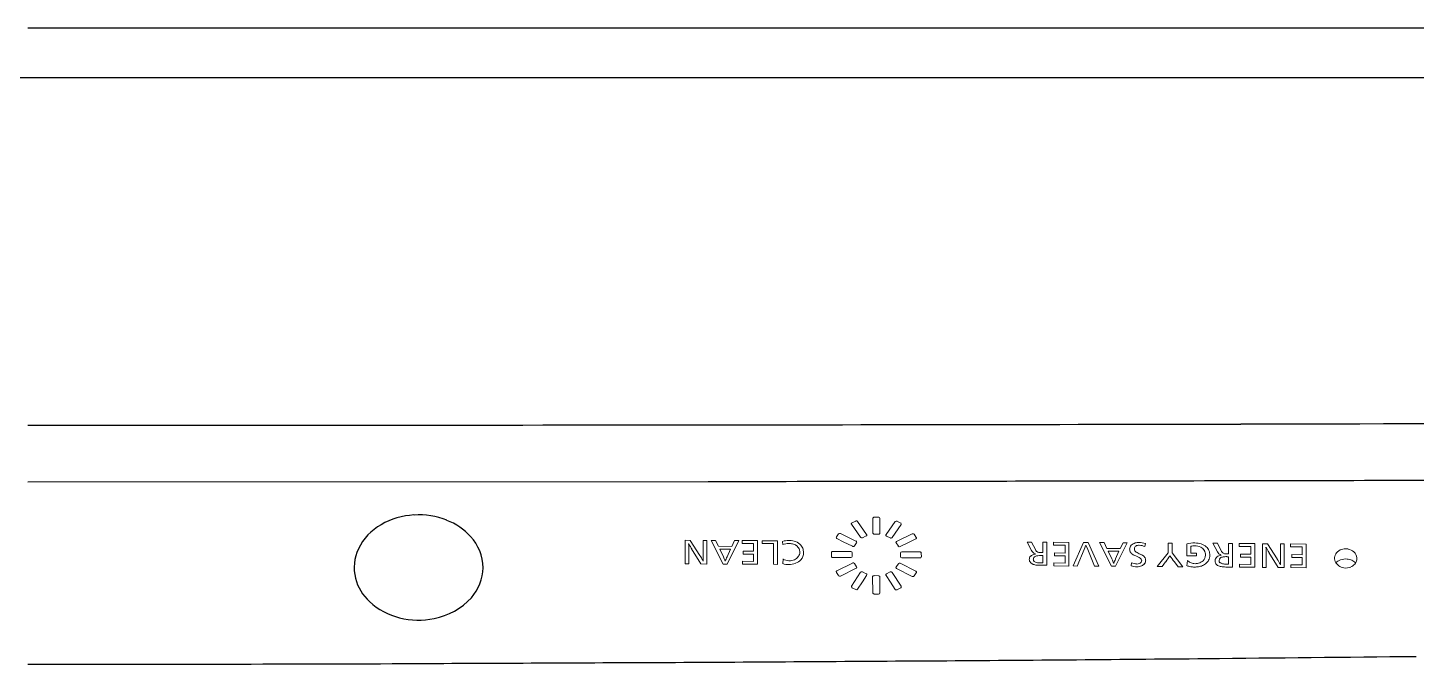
# Model space of a CAD drawing. Header units: centimetres. Extents: x -586 to 10005, y 2072 to 5664.
# Drawn here: x -511.98 to -499.55, y 3502.31 to 3508.01 of the extents above; entities that cross this region are included whole.
import ezdxf

# ---------------------------------------------------------------- set-up
doc = ezdxf.new("R2010")
doc.units = ezdxf.units.CM
doc.header["$MEASUREMENT"] = 0
doc.layers.add('Furnitures', color=7, linetype='Continuous')
doc.layers.add('Toilets_Details', color=8, linetype='Continuous')

msp = doc.modelspace()

# ---------------------------------------------------------------- linework, layer by layer
at = {"layer": 'Furnitures'}
for centre, radius, start, end in [((-512, 9186.741), 5682.289, 270.000201, 270.057428), ((-511.993, 9220.062), 5715.61, 270.057025, 270.10904), ((-520.502, 12474.457), 8970.015, 270.1238253, 270.1673285), ((-511.861, 8706.021), 5202.076, 270.065795, 270.083358), ((-511.978, 8790.815), 5286.87, 270.083298, 270.110022), ((-511.91, 8757.585), 5253.64, 270.109974, 270.143364), ((-508.483, 3502.974), 0.675, 93.2874, 119.5539), ((-508.478, 3502.973), 0.676, 68.1256, 93.6857), ((-508.582, 3503.137), 0.484, 118.8158, 154.6119), ((-508.417, 3503.097), 0.538, 41.7661, 69.2213), ((-508.315, 3503.173), 0.412, 0.3535, 43.3247), ((-508.668, 3503.176), 0.389, 154.3733, 194.0778), ((-508.325, 3503.185), 0.422, 318.8293, 358.7238), ((-508.636, 3503.186), 0.423, 194.2798, 227.896), ((-508.463, 3503.331), 0.622, 281.3509, 317.0902), ((-508.503, 3503.327), 0.617, 227.5305, 256.1766), ((-508.48, 3503.403), 0.696, 255.8662, 281.5715), ((-512.554, 4755.685), 1253.374, 270.026227, 270.180265), ((-512.83, 4724.065), 1221.754, 270.197853, 270.304751), ((-513.104, 4792.486), 1290.176, 270.30076, 270.40847), ((-512.067, 4640.341), 1138.028, 270.410873, 270.535762), ((-513.031, 4744.114), 1241.805, 270.535472, 270.622192)]:
    msp.add_arc(centre, radius, start, end, dxfattribs=at)
at = {"layer": 'Furnitures', "lineweight": 0}
for centre, radius, start, end in [((-504.595, 3503.569), 0.0101, 112.6395, 166.9741), ((-504.559, 3503.582), 0.0137, 39.1452, 99.654), ((-504.403, 3503.619), 0.00903, 121.3985, 178.9864), ((-504.4, 3503.616), 0.0136, 88.4597, 123.8096), ((-504.36, 3503.618), 0.0103, 3.8897, 78.8732), ((-504.202, 3503.58), 0.0136, 63.1389, 140.9061), ((-504.166, 3503.568), 0.00869, 324.5169, 48.4741), ((-507.404, 3503.314), 1.344, 1.9874, 3.2795), ((-504.702, 3504.116), 1.541, 208.0849, 208.9349), ((-505.172, 3503.248), 0.171, 88.2147, 106.7363), ((-505.168, 3503.242), 0.151, 89.3796, 109.561), ((-505.17, 3503.195), 0.225, 76.7079, 89.2064), ((-505.168, 3503.176), 0.216, 80.6348, 89.4874), ((-505.154, 3503.295), 0.0972, 54.4662, 77.5196), ((-505.142, 3503.301), 0.115, 48.4019, 77.9169), ((-504.731, 3503.446), 0.00912, 145.2431, 227.3602), ((-504.709, 3503.47), 0.0139, 64.2668, 140.4905), ((-504.576, 3503.397), 0.022, 36.58, 57.0182), ((-504.566, 3503.405), 0.00897, 324.7823, 36.4014), ((-504.511, 3503.456), 0.0139, 229.6455, 295.7463), ((-504.475, 3503.469), 0.00918, 303.8793, 34.3158), ((-504.402, 3503.486), 0.00999, 182.3911, 237.7276), ((-504.4, 3503.49), 0.0138, 236.9245, 270.2816), ((-504.361, 3503.488), 0.0129, 268.938, 308.6698), ((-504.359, 3503.486), 0.0095, 305.4521, 357.4847), ((-504.286, 3503.468), 0.00938, 145.7497, 249.5536), ((-504.25, 3503.455), 0.0141, 254.8649, 304.4481), ((-504.195, 3503.403), 0.00999, 158.6073, 211.5674), ((-504.194, 3503.401), 0.0114, 116.0841, 154.1613), ((-504.052, 3503.468), 0.0125, 35.1652, 102.4588), ((-504.032, 3503.442), 0.0104, 353.2816, 32.101), ((-502.041, 3503.32), 0.0806, 106.3717, 134.7228), ((-502.021, 3503.21), 0.192, 92.1379, 102.7919), ((-502.031, 3503.206), 0.196, 72.2392, 89.3084), ((-501.527, 3503.088), 0.31, 90.3143, 103.8773), ((-501.546, 3503.086), 0.312, 76.3669, 86.7789), ((-501.505, 3503.277), 0.116, 47.8542, 73.8792), ((-507.989, 3503.304), 1.929, 0.5355, 1.6781), ((-505.378, 3503.749), 0.771, 209.3271, 211.6532), ((-507.519, 3502.329), 1.828, 30.7543, 31.5036), ((-506.504, 3502.942), 0.643, 27.0892, 30.1066), ((-504.767, 3503.299), 1.166, 180.2466, 183.1859), ((-506.284, 3503.028), 0.587, 20.6165, 24.7275), ((-505.036, 3502.964), 0.749, 155.6462, 158.8546), ((-505.146, 3503.322), 0.081, 293.8299, 324.4286), ((-505.143, 3503.311), 0.0777, 25.3041, 53.9961), ((-505.152, 3503.322), 0.0866, 326.7847, 355.3489), ((-505.156, 3503.309), 0.0904, 4.0076, 23.4211), ((-505.127, 3503.317), 0.0929, 20.8346, 48.8998), ((-505.128, 3503.31), 0.0951, 318.7512, 0.5689), ((-505.204, 3503.302), 0.171, 2.9808, 16.4168), ((-504.772, 3503.31), 0.0113, 85.1825, 175.767), ((-504.772, 3503.278), 0.0113, 183.0003, 275.0763), ((-504.608, 3503.309), 0.0116, 5.0613, 93.1472), ((-504.608, 3503.278), 0.0118, 267.575, 353.8205), ((-504.588, 3503.382), 0.0159, 256.8725, 285.7409), ((-504.587, 3503.378), 0.0119, 286.947, 325.1257), ((-504.174, 3503.377), 0.0134, 217.1151, 296.5997), ((-504.154, 3503.306), 0.0114, 85.7758, 175.2999), ((-504.153, 3503.276), 0.0119, 186.1022, 271.9626), ((-503.99, 3503.301), 0.0163, 71.1821, 93.9103), ((-503.991, 3503.276), 0.013, 269.1957, 306.811), ((-503.987, 3503.308), 0.00804, 21.4551, 72.1051), ((-503.989, 3503.274), 0.0107, 306.6835, 356.6055), ((-503.999, 3503.306), 0.0204, 2.1743, 16.5898), ((-502.927, 3503.244), 0.0842, 165.3007, 175.9747), ((-502.975, 3503.254), 0.036, 132.9737, 161.5447), ((-502.958, 3503.238), 0.0585, 103.7533, 134.2633), ((-502.858, 3503.408), 0.154, 210.9613, 216.4584), ((-502.944, 3503.346), 0.0473, 218.117, 235.2123), ((-502.942, 3503.251), 0.0327, 149.6195, 178.068), ((-502.936, 3503.178), 0.122, 98.9732, 106.9903), ((-502.942, 3503.349), 0.0515, 235.4136, 254.8555), ((-502.947, 3503.251), 0.0287, 113.9143, 144.957), ((-502.93, 3503.22), 0.0636, 94.09, 116.5703), ((-502.887, 3503.374), 0.0785, 207.1005, 221.5844), ((-502.921, 3503.348), 0.0353, 227.1124, 264.5353), ((-502.91, 3503.095), 0.19, 88.9607, 97.342), ((-502.899, 3503.513), 0.202, 262.7549, 269.6422), ((-502.059, 3503.341), 0.0534, 136.6728, 180.5441), ((-502.061, 3503.34), 0.051, 179.5719, 214.7981), ((-502.049, 3503.35), 0.0668, 215.7505, 244.6128), ((-501.986, 3503.456), 0.189, 241.0791, 249.7183), ((-502.044, 3503.347), 0.0259, 119.2375, 178.634), ((-502.04, 3503.344), 0.0304, 172.4965, 225.7768), ((-501.936, 3503.481), 0.202, 231.7219, 242.7989), ((-502.031, 3503.327), 0.0501, 84.3428, 121.3368), ((-502.164, 3502.994), 0.306, 63.2634, 68.3965), ((-502.085, 3503.142), 0.169, 57.9513, 70.3685), ((-502.057, 3503.21), 0.0646, 42.5462, 61.6163), ((-502.03, 3503.244), 0.133, 65.7305, 88.43), ((-502.021, 3503.238), 0.0532, 29.6646, 61.557), ((-502.02, 3503.242), 0.0506, 359.3641, 27.0235), ((-503.598, 3504.585), 2.26, 323.134, 324.8214), ((-497.59, 3506.262), 5.118, 215.6033, 216.3557), ((-501.531, 3503.146), 0.225, 89.5703, 98.941), ((-501.526, 3503.262), 0.109, 62.7087, 91.7999), ((-501.514, 3503.285), 0.0837, 32.5387, 62.4763), ((-501.515, 3503.294), 0.0819, 316.7935, 356.2081), ((-501.511, 3503.291), 0.0778, 358.8488, 30.3271), ((-501.494, 3503.289), 0.0999, 23.5874, 47.9724), ((-501.49, 3503.287), 0.0952, 332.5799, 0.2794), ((-501.504, 3503.288), 0.11, 359.6072, 22.0987), ((-501.305, 3503.239), 0.0425, 129.8179, 155.4995), ((-501.293, 3503.225), 0.0615, 108.7769, 129.4482), ((-501.229, 3503.375), 0.112, 210.5885, 221.4975), ((-501.279, 3503.336), 0.0488, 225.5272, 255.1512), ((-501.275, 3503.176), 0.114, 98.4752, 109.6677), ((-501.272, 3503.226), 0.0465, 92.4871, 129.0229), ((-501.202, 3503.374), 0.102, 207.2013, 215.8006), ((-501.258, 3503.336), 0.0346, 219.2472, 244.67), ((-501.248, 3503.101), 0.174, 88.3063, 98.654), ((-501.252, 3503.35), 0.0498, 246.0022, 266.4744), ((-501.233, 3503.559), 0.259, 264.9818, 269.1661), ((-502.315, 3503.288), 1.425, 0.1413, 2.9097), ((-500.118, 3503.768), 0.874, 207.7974, 211.357), ((-500.201, 3503.262), 0.0767, 167.6452, 203.308), ((-500.199, 3503.26), 0.0783, 131.3514, 167.115), ((-500.186, 3503.249), 0.0957, 100.2292, 132.5327), ((-500.178, 3503.229), 0.117, 79.3702, 102.4449), ((-500.177, 3503.238), 0.107, 47.6556, 79.1361), ((-500.162, 3503.255), 0.0849, 6.4479, 47.189), ((-500.154, 3503.259), 0.0761, 318.9225, 4.7852), ((-505.166, 3503.374), 0.17, 251.7513, 270.7235), ((-505.158, 3503.352), 0.114, 239.934, 266.9347), ((-505.161, 3503.373), 0.135, 268.8003, 290.931), ((-505.169, 3503.407), 0.203, 271.3589, 288.7472), ((-505.151, 3503.333), 0.127, 291.8227, 317.5561), ((-504.73, 3503.139), 0.0101, 113.6407, 212.0349), ((-504.588, 3503.207), 0.0129, 34.9259, 118.3638), ((-504.567, 3503.18), 0.0104, 295.4505, 30.4861), ((-504.512, 3503.128), 0.012, 98.4411, 144.6413), ((-504.511, 3503.127), 0.013, 63.118, 102.7752), ((-504.25, 3503.125), 0.014, 76.7839, 116.1079), ((-504.195, 3503.178), 0.0103, 149.0135, 245.079), ((-504.174, 3503.205), 0.0129, 61.1245, 144.41), ((-504.031, 3503.135), 0.0101, 327.5982, 66.633), ((-502.905, 3503.264), 0.108, 187.5357, 195.657), ((-502.968, 3503.248), 0.0421, 198.6134, 220.7744), ((-502.962, 3503.254), 0.0502, 220.6036, 251.9149), ((-502.937, 3503.323), 0.124, 251.0879, 267.1713), ((-502.946, 3503.251), 0.0293, 177.9197, 202.28), ((-502.949, 3503.25), 0.0254, 203.0533, 252.2744), ((-502.929, 3503.299), 0.0784, 249.1289, 264.2709), ((-502.926, 3503.487), 0.289, 266.5935, 272.9682), ((-502.91, 3503.463), 0.244, 263.5592, 270.649), ((-502.78, 3503.019), 0.56, 20.5267, 24.8353), ((-501.366, 3502.864), 0.956, 155.9476, 158.457), ((-502.046, 3503.364), 0.18, 252.51, 269.3993), ((-502.044, 3503.353), 0.143, 248.8824, 267.6794), ((-502.052, 3503.3), 0.091, 271.7235, 286.8106), ((-502.05, 3503.323), 0.139, 271.1086, 288.9616), ((-502.036, 3503.245), 0.0334, 288.0027, 321.78), ((-502.028, 3503.239), 0.0234, 357.3054, 37.1576), ((-502.029, 3503.239), 0.0238, 322.4256, 358.9056), ((-502.032, 3503.255), 0.0684, 292.9179, 321.5495), ((-502.017, 3503.24), 0.0481, 323.9281, 1.0776), ((-501.502, 3503.494), 0.316, 252.1828, 258.3665), ((-501.485, 3503.385), 0.182, 232.8933, 242.6925), ((-501.5, 3503.37), 0.162, 245.1524, 256.916), ((-501.531, 3503.424), 0.242, 261.7053, 270.0505), ((-501.531, 3503.36), 0.148, 267.6942, 283.6631), ((-501.549, 3503.634), 0.453, 272.3218, 276.7178), ((-501.515, 3503.299), 0.0853, 283.1084, 314.7259), ((-501.516, 3503.324), 0.141, 278.0399, 293.4683), ((-501.511, 3503.314), 0.129, 293.4644, 310.9923), ((-501.493, 3503.291), 0.1, 311.6677, 331.4961), ((-501.283, 3503.236), 0.0644, 160.9113, 177.1948), ((-501.271, 3503.242), 0.0759, 182.4371, 199.0561), ((-501.303, 3503.235), 0.0441, 203.6894, 240.109), ((-501.275, 3503.286), 0.102, 240.9117, 259.9686), ((-501.283, 3503.241), 0.0283, 131.5541, 179.3599), ((-501.286, 3503.239), 0.0254, 175.5649, 226.2125), ((-501.27, 3503.265), 0.0546, 233.1138, 258.6235), ((-501.24, 3503.554), 0.372, 261.8424, 268.2334), ((-501.239, 3503.503), 0.295, 261.8669, 269.3265), ((-501.504, 3502.815), 0.837, 27.6566, 31.6091), ((-499.667, 3503.266), 1.096, 180.1573, 183.2792), ((-500.186, 3503.27), 0.0936, 204.5014, 235.073), ((-500.2, 3503.165), 0.0848, 107.4729, 140.0739), ((-500.177, 3503.286), 0.112, 235.6266, 261.5051), ((-500.178, 3503.115), 0.139, 84.7614, 109.7852), ((-500.176, 3503.284), 0.111, 261.0274, 293.0786), ((-500.182, 3503.098), 0.156, 67.3695, 83.876), ((-500.167, 3503.268), 0.0925, 292.1953, 319.9608), ((-500.149, 3503.172), 0.0752, 37.8113, 69.2855), ((-504.709, 3503.112), 0.0133, 215.9373, 296.6597), ((-504.476, 3503.113), 0.0102, 24.1398, 66.0421), ((-504.476, 3503.113), 0.00982, 326.8858, 25.0842), ((-504.403, 3503.093), 0.0126, 118.9315, 159.1726), ((-504.402, 3503.072), 0.0327, 86.8149, 103.5858), ((-504.361, 3503.093), 0.0114, 2.7569, 94.3973), ((-504.286, 3503.112), 0.0101, 162.0803, 212.6357), ((-504.285, 3503.111), 0.0108, 114.6591, 159.9929), ((-504.25, 3503.126), 0.0131, 34.678, 75.0099), ((-504.052, 3503.109), 0.0129, 253.049, 328.5696), ((-504.594, 3503.007), 0.0104, 148.8682, 244.768), ((-504.559, 3502.992), 0.0132, 242.4393, 323.4527), ((-504.401, 3502.952), 0.0113, 182.6788, 220.5503), ((-504.399, 3502.955), 0.0147, 225.9042, 267.4061), ((-504.361, 3502.952), 0.0118, 267.4302, 355.3901), ((-504.203, 3502.989), 0.0122, 214.1161, 256.0774), ((-504.202, 3502.991), 0.0144, 256.3848, 295.3318), ((-504.168, 3503.005), 0.0112, 296.3696, 341.0907), ((-504.167, 3503.005), 0.00975, 342.0336, 33.5343)]:
    msp.add_arc(centre, radius, start, end, dxfattribs=at)
at = {"layer": 'Toilets_Details'}
for p, q in [((-511.98, 3508.011), (-494.752, 3508.011)), ((-493.98, 3507.561), (-529.981, 3507.561)), ((-511.98, 3503.945), (-505.887, 3503.949))]:
    msp.add_line(p, q, dxfattribs=at)
at = {"layer": 'Toilets_Details', "lineweight": 0}
for p, q in [((-504.605, 3503.568), (-504.605, 3503.572)), ((-504.603, 3503.565), (-504.605, 3503.568)), ((-504.522, 3503.448), (-504.603, 3503.565)), ((-504.565, 3503.594), (-504.599, 3503.579)), ((-504.565, 3503.594), (-504.562, 3503.595)), ((-504.468, 3503.474), (-504.549, 3503.59)), ((-504.412, 3503.486), (-504.412, 3503.619)), ((-504.4, 3503.629), (-504.362, 3503.629)), ((-504.362, 3503.629), (-504.358, 3503.629)), ((-504.349, 3503.619), (-504.349, 3503.486)), ((-504.294, 3503.473), (-504.213, 3503.589)), ((-504.24, 3503.446), (-504.159, 3503.563)), ((-504.196, 3503.592), (-504.163, 3503.576)), ((-504.163, 3503.576), (-504.16, 3503.574)), ((-506.047, 3503.421), (-506.094, 3503.422)), ((-506.094, 3503.21), (-506.094, 3503.422)), ((-506.061, 3503.391), (-506.062, 3503.391)), ((-506.047, 3503.421), (-505.961, 3503.285)), ((-505.933, 3503.421), (-505.899, 3503.421)), ((-505.933, 3503.294), (-505.933, 3503.421)), ((-505.899, 3503.421), (-505.899, 3503.209)), ((-505.821, 3503.42), (-505.861, 3503.421)), ((-505.861, 3503.421), (-505.754, 3503.209)), ((-505.795, 3503.368), (-505.821, 3503.42)), ((-505.718, 3503.209), (-505.613, 3503.419)), ((-505.651, 3503.42), (-505.676, 3503.367)), ((-505.651, 3503.42), (-505.613, 3503.419)), ((-505.584, 3503.394), (-505.584, 3503.419)), ((-505.444, 3503.419), (-505.584, 3503.419)), ((-505.48, 3503.393), (-505.584, 3503.394)), ((-505.48, 3503.323), (-505.48, 3503.393)), ((-505.444, 3503.207), (-505.444, 3503.419)), ((-505.404, 3503.418), (-505.265, 3503.418)), ((-505.404, 3503.393), (-505.404, 3503.418)), ((-505.301, 3503.392), (-505.404, 3503.393)), ((-505.301, 3503.207), (-505.301, 3503.392)), ((-505.265, 3503.418), (-505.265, 3503.206)), ((-505.219, 3503.384), (-505.221, 3503.412)), ((-504.739, 3503.451), (-504.72, 3503.479)), ((-504.734, 3503.437), (-504.738, 3503.439)), ((-504.677, 3503.409), (-504.734, 3503.437)), ((-504.564, 3503.415), (-504.703, 3503.483)), ((-504.594, 3503.368), (-504.677, 3503.409)), ((-504.558, 3503.399), (-504.577, 3503.371)), ((-504.52, 3503.446), (-504.522, 3503.448)), ((-504.472, 3503.46), (-504.505, 3503.444)), ((-504.47, 3503.461), (-504.472, 3503.46)), ((-504.362, 3503.475), (-504.4, 3503.476)), ((-504.256, 3503.443), (-504.289, 3503.459)), ((-504.254, 3503.442), (-504.256, 3503.443)), ((-504.24, 3503.446), (-504.242, 3503.444)), ((-504.184, 3503.369), (-504.203, 3503.398)), ((-504.199, 3503.412), (-504.059, 3503.479)), ((-504.086, 3503.405), (-504.168, 3503.365)), ((-504.027, 3503.433), (-504.086, 3503.405)), ((-504.059, 3503.479), (-504.055, 3503.48)), ((-504.042, 3503.475), (-504.023, 3503.447)), ((-504.025, 3503.435), (-504.027, 3503.433)), ((-504.023, 3503.437), (-504.025, 3503.435)), ((-504.021, 3503.441), (-504.023, 3503.437)), ((-502.99, 3503.329), (-503.031, 3503.405)), ((-502.991, 3503.405), (-503.031, 3503.405)), ((-502.957, 3503.338), (-502.991, 3503.405)), ((-502.89, 3503.405), (-502.89, 3503.311)), ((-502.854, 3503.404), (-502.89, 3503.405)), ((-502.854, 3503.199), (-502.854, 3503.404)), ((-502.795, 3503.404), (-502.795, 3503.379)), ((-502.795, 3503.404), (-502.656, 3503.403)), ((-502.656, 3503.191), (-502.656, 3503.403)), ((-502.619, 3503.192), (-502.525, 3503.402)), ((-502.483, 3503.402), (-502.525, 3503.402)), ((-502.483, 3503.402), (-502.389, 3503.19)), ((-502.342, 3503.401), (-502.382, 3503.401)), ((-502.275, 3503.189), (-502.382, 3503.401)), ((-502.317, 3503.348), (-502.342, 3503.401)), ((-502.239, 3503.189), (-502.134, 3503.4)), ((-502.197, 3503.347), (-502.172, 3503.4)), ((-502.172, 3503.4), (-502.134, 3503.4)), ((-501.975, 3503.365), (-501.971, 3503.393)), ((-501.733, 3503.397), (-501.768, 3503.397)), ((-501.768, 3503.397), (-501.768, 3503.308)), ((-501.733, 3503.309), (-501.733, 3503.397)), ((-501.601, 3503.282), (-501.601, 3503.388)), ((-501.327, 3503.395), (-501.367, 3503.396)), ((-501.326, 3503.318), (-501.367, 3503.396)), ((-501.292, 3503.327), (-501.327, 3503.395)), ((-501.226, 3503.394), (-501.226, 3503.3)), ((-501.226, 3503.394), (-501.19, 3503.394)), ((-501.19, 3503.182), (-501.19, 3503.394)), ((-501.131, 3503.393), (-501.131, 3503.367)), ((-501.131, 3503.393), (-500.992, 3503.392)), ((-500.992, 3503.18), (-500.992, 3503.392)), ((-500.877, 3503.391), (-500.924, 3503.391)), ((-500.924, 3503.179), (-500.924, 3503.391)), ((-500.791, 3503.254), (-500.877, 3503.391)), ((-500.763, 3503.39), (-500.729, 3503.389)), ((-500.763, 3503.263), (-500.763, 3503.39)), ((-500.729, 3503.389), (-500.729, 3503.178)), ((-500.671, 3503.363), (-500.671, 3503.389)), ((-500.671, 3503.389), (-500.531, 3503.388)), ((-500.531, 3503.388), (-500.531, 3503.176)), ((-506.06, 3503.21), (-506.06, 3503.322)), ((-505.952, 3503.21), (-506.035, 3503.344)), ((-505.676, 3503.367), (-505.795, 3503.368)), ((-505.783, 3503.343), (-505.687, 3503.343)), ((-505.751, 3503.274), (-505.783, 3503.343)), ((-505.718, 3503.273), (-505.687, 3503.343)), ((-505.574, 3503.298), (-505.574, 3503.323)), ((-505.48, 3503.323), (-505.574, 3503.323)), ((-505.48, 3503.297), (-505.574, 3503.298)), ((-505.48, 3503.233), (-505.48, 3503.297)), ((-504.783, 3503.278), (-504.783, 3503.311)), ((-504.771, 3503.321), (-504.609, 3503.32)), ((-504.609, 3503.266), (-504.771, 3503.267)), ((-504.597, 3503.31), (-504.597, 3503.277)), ((-504.592, 3503.367), (-504.594, 3503.368)), ((-504.165, 3503.274), (-504.165, 3503.307)), ((-503.991, 3503.317), (-504.153, 3503.318)), ((-503.991, 3503.263), (-504.153, 3503.264)), ((-503.978, 3503.273), (-503.979, 3503.306)), ((-502.955, 3503.299), (-502.955, 3503.3)), ((-502.907, 3503.285), (-502.89, 3503.285)), ((-502.89, 3503.311), (-502.9, 3503.311)), ((-502.89, 3503.285), (-502.89, 3503.219)), ((-502.691, 3503.378), (-502.795, 3503.379)), ((-502.785, 3503.308), (-502.691, 3503.307)), ((-502.785, 3503.283), (-502.785, 3503.308)), ((-502.691, 3503.282), (-502.785, 3503.283)), ((-502.691, 3503.307), (-502.691, 3503.378)), ((-502.691, 3503.282), (-502.691, 3503.218)), ((-502.521, 3503.339), (-502.582, 3503.191)), ((-502.505, 3503.379), (-502.521, 3503.339)), ((-502.504, 3503.379), (-502.505, 3503.379)), ((-502.504, 3503.379), (-502.488, 3503.339)), ((-502.428, 3503.19), (-502.488, 3503.339)), ((-502.317, 3503.348), (-502.197, 3503.347)), ((-502.208, 3503.323), (-502.305, 3503.324)), ((-502.272, 3503.254), (-502.305, 3503.324)), ((-502.239, 3503.254), (-502.208, 3503.323)), ((-501.768, 3503.308), (-501.865, 3503.186)), ((-501.751, 3503.283), (-501.751, 3503.283)), ((-501.635, 3503.185), (-501.733, 3503.309)), ((-501.513, 3503.281), (-501.601, 3503.282)), ((-501.566, 3503.307), (-501.566, 3503.368)), ((-501.566, 3503.307), (-501.513, 3503.306)), ((-501.513, 3503.281), (-501.513, 3503.306)), ((-501.291, 3503.288), (-501.291, 3503.289)), ((-501.226, 3503.274), (-501.243, 3503.274)), ((-501.236, 3503.3), (-501.226, 3503.3)), ((-501.226, 3503.274), (-501.226, 3503.208)), ((-501.027, 3503.366), (-501.131, 3503.367)), ((-501.121, 3503.271), (-501.121, 3503.296)), ((-501.121, 3503.296), (-501.027, 3503.296)), ((-501.027, 3503.27), (-501.121, 3503.271)), ((-501.027, 3503.296), (-501.027, 3503.366)), ((-501.027, 3503.27), (-501.027, 3503.206)), ((-500.892, 3503.36), (-500.892, 3503.36)), ((-500.89, 3503.291), (-500.89, 3503.179)), ((-500.782, 3503.178), (-500.865, 3503.313)), ((-500.566, 3503.362), (-500.671, 3503.363)), ((-500.661, 3503.267), (-500.661, 3503.293)), ((-500.661, 3503.293), (-500.566, 3503.292)), ((-500.566, 3503.267), (-500.661, 3503.267)), ((-500.566, 3503.292), (-500.566, 3503.362)), ((-500.566, 3503.203), (-500.566, 3503.267)), ((-506.06, 3503.21), (-506.094, 3503.21)), ((-505.899, 3503.209), (-505.952, 3503.21)), ((-505.931, 3503.235), (-505.932, 3503.235)), ((-505.718, 3503.209), (-505.754, 3503.209)), ((-505.735, 3503.235), (-505.735, 3503.235)), ((-505.581, 3503.208), (-505.581, 3503.234)), ((-505.48, 3503.233), (-505.581, 3503.234)), ((-505.444, 3503.207), (-505.581, 3503.208)), ((-505.265, 3503.206), (-505.301, 3503.207)), ((-505.219, 3503.212), (-505.215, 3503.254)), ((-504.734, 3503.148), (-504.594, 3503.218)), ((-504.563, 3503.171), (-504.703, 3503.101)), ((-504.577, 3503.214), (-504.558, 3503.185)), ((-504.204, 3503.183), (-504.184, 3503.212)), ((-504.059, 3503.097), (-504.199, 3503.169)), ((-504.168, 3503.216), (-504.027, 3503.145)), ((-502.854, 3503.199), (-502.911, 3503.199)), ((-502.907, 3503.219), (-502.89, 3503.219)), ((-502.792, 3503.219), (-502.691, 3503.218)), ((-502.792, 3503.193), (-502.792, 3503.219)), ((-502.656, 3503.191), (-502.792, 3503.193)), ((-502.582, 3503.191), (-502.619, 3503.192)), ((-502.428, 3503.19), (-502.389, 3503.19)), ((-502.239, 3503.189), (-502.275, 3503.189)), ((-502.256, 3503.215), (-502.256, 3503.215)), ((-502.1, 3503.192), (-502.095, 3503.219)), ((-501.822, 3503.186), (-501.865, 3503.186)), ((-501.822, 3503.186), (-501.791, 3503.229)), ((-501.679, 3503.185), (-501.711, 3503.228)), ((-501.679, 3503.185), (-501.635, 3503.185)), ((-501.599, 3503.193), (-501.595, 3503.239)), ((-501.252, 3503.182), (-501.19, 3503.182)), ((-501.243, 3503.208), (-501.226, 3503.208)), ((-501.128, 3503.181), (-501.128, 3503.207)), ((-501.128, 3503.207), (-501.027, 3503.206)), ((-500.992, 3503.18), (-501.128, 3503.181)), ((-500.89, 3503.179), (-500.924, 3503.179)), ((-500.782, 3503.178), (-500.729, 3503.178)), ((-500.762, 3503.203), (-500.762, 3503.203)), ((-500.668, 3503.177), (-500.668, 3503.203)), ((-500.668, 3503.203), (-500.566, 3503.203)), ((-500.531, 3503.176), (-500.668, 3503.177)), ((-504.72, 3503.105), (-504.739, 3503.134)), ((-504.603, 3503.012), (-504.522, 3503.135)), ((-504.506, 3503.049), (-504.549, 3502.984)), ((-504.468, 3503.107), (-504.506, 3503.049)), ((-504.505, 3503.139), (-504.472, 3503.122)), ((-504.412, 3502.951), (-504.415, 3503.097)), ((-504.4, 3503.105), (-504.362, 3503.104)), ((-504.349, 3503.094), (-504.349, 3502.951)), ((-504.255, 3503.047), (-504.294, 3503.106)), ((-504.29, 3503.121), (-504.256, 3503.138)), ((-504.213, 3502.982), (-504.255, 3503.047)), ((-504.159, 3503.01), (-504.24, 3503.133)), ((-504.056, 3503.096), (-504.059, 3503.097)), ((-504.023, 3503.13), (-504.041, 3503.102)), ((-504.565, 3502.98), (-504.599, 3502.997)), ((-504.362, 3502.94), (-504.4, 3502.94)), ((-504.163, 3502.995), (-504.196, 3502.978))]:
    msp.add_line(p, q, dxfattribs=at)
at = {"layer": 'Toilets_Details'}
for centre, radius, start, end in [((-512, 9186.741), 5682.289, 270.000201, 270.057428), ((-511.993, 9220.062), 5715.61, 270.057025, 270.10904), ((-520.502, 12474.457), 8970.015, 270.1238253, 270.1673285), ((-511.861, 8706.021), 5202.076, 270.065795, 270.083358), ((-511.978, 8790.815), 5286.87, 270.083298, 270.110022), ((-511.91, 8757.585), 5253.64, 270.109974, 270.143364), ((-508.483, 3502.974), 0.675, 93.2874, 119.5539), ((-508.478, 3502.973), 0.676, 68.1256, 93.6857), ((-508.582, 3503.137), 0.484, 118.8158, 154.6119), ((-508.417, 3503.097), 0.538, 41.7661, 69.2213), ((-508.315, 3503.173), 0.412, 0.3535, 43.3247), ((-508.668, 3503.176), 0.389, 154.3733, 194.0778), ((-508.325, 3503.185), 0.422, 318.8293, 358.7238), ((-508.636, 3503.186), 0.423, 194.2798, 227.896), ((-508.463, 3503.331), 0.622, 281.3509, 317.0902), ((-508.503, 3503.327), 0.617, 227.5305, 256.1766), ((-508.48, 3503.403), 0.696, 255.8662, 281.5715), ((-512.554, 4755.685), 1253.374, 270.026227, 270.180265), ((-512.83, 4724.065), 1221.754, 270.197853, 270.304751), ((-513.104, 4792.486), 1290.176, 270.30076, 270.40847), ((-512.067, 4640.341), 1138.028, 270.410873, 270.535762), ((-513.031, 4744.114), 1241.805, 270.535472, 270.622192)]:
    msp.add_arc(centre, radius, start, end, dxfattribs=at)
at = {"layer": 'Toilets_Details', "lineweight": 0}
for centre, radius, start, end in [((-504.595, 3503.569), 0.0101, 112.6395, 166.9741), ((-504.559, 3503.582), 0.0137, 39.1452, 99.654), ((-504.403, 3503.619), 0.00903, 121.3985, 178.9864), ((-504.4, 3503.616), 0.0136, 88.4597, 123.8096), ((-504.36, 3503.618), 0.0103, 3.8897, 78.8732), ((-504.202, 3503.58), 0.0136, 63.1389, 140.9061), ((-504.166, 3503.568), 0.00869, 324.5169, 48.4741), ((-507.404, 3503.314), 1.344, 1.9874, 3.2795), ((-504.702, 3504.116), 1.541, 208.0849, 208.9349), ((-505.172, 3503.248), 0.171, 88.2147, 106.7363), ((-505.168, 3503.242), 0.151, 89.3796, 109.561), ((-505.17, 3503.195), 0.225, 76.7079, 89.2064), ((-505.168, 3503.176), 0.216, 80.6348, 89.4874), ((-505.154, 3503.295), 0.0972, 54.4662, 77.5196), ((-505.142, 3503.301), 0.115, 48.4019, 77.9169), ((-504.731, 3503.446), 0.00912, 145.2431, 227.3602), ((-504.709, 3503.47), 0.0139, 64.2668, 140.4905), ((-504.576, 3503.397), 0.022, 36.58, 57.0182), ((-504.566, 3503.405), 0.00897, 324.7823, 36.4014), ((-504.511, 3503.456), 0.0139, 229.6455, 295.7463), ((-504.475, 3503.469), 0.00918, 303.8793, 34.3158), ((-504.402, 3503.486), 0.00999, 182.3911, 237.7276), ((-504.4, 3503.49), 0.0138, 236.9245, 270.2816), ((-504.361, 3503.488), 0.0129, 268.938, 308.6698), ((-504.359, 3503.486), 0.0095, 305.4521, 357.4847), ((-504.286, 3503.468), 0.00938, 145.7497, 249.5536), ((-504.25, 3503.455), 0.0141, 254.8649, 304.4481), ((-504.195, 3503.403), 0.00999, 158.6073, 211.5674), ((-504.194, 3503.401), 0.0114, 116.0841, 154.1613), ((-504.052, 3503.468), 0.0125, 35.1652, 102.4588), ((-504.032, 3503.442), 0.0104, 353.2816, 32.101), ((-502.041, 3503.32), 0.0806, 106.3717, 134.7228), ((-502.021, 3503.21), 0.192, 92.1379, 102.7919), ((-502.031, 3503.206), 0.196, 72.2392, 89.3084), ((-501.527, 3503.088), 0.31, 90.3143, 103.8773), ((-501.546, 3503.086), 0.312, 76.3669, 86.7789), ((-501.505, 3503.277), 0.116, 47.8542, 73.8792), ((-507.989, 3503.304), 1.929, 0.5355, 1.6781), ((-505.378, 3503.749), 0.771, 209.3271, 211.6532), ((-507.519, 3502.329), 1.828, 30.7543, 31.5036), ((-506.504, 3502.942), 0.643, 27.0892, 30.1066), ((-504.767, 3503.299), 1.166, 180.2466, 183.1859), ((-506.284, 3503.028), 0.587, 20.6165, 24.7275), ((-505.036, 3502.964), 0.749, 155.6462, 158.8546), ((-505.146, 3503.322), 0.081, 293.8299, 324.4286), ((-505.143, 3503.311), 0.0777, 25.3041, 53.9961), ((-505.152, 3503.322), 0.0866, 326.7847, 355.3489), ((-505.156, 3503.309), 0.0904, 4.0076, 23.4211), ((-505.127, 3503.317), 0.0929, 20.8346, 48.8998), ((-505.128, 3503.31), 0.0951, 318.7512, 0.5689), ((-505.204, 3503.302), 0.171, 2.9808, 16.4168), ((-504.772, 3503.31), 0.0113, 85.1825, 175.767), ((-504.772, 3503.278), 0.0113, 183.0003, 275.0763), ((-504.608, 3503.309), 0.0116, 5.0613, 93.1472), ((-504.608, 3503.278), 0.0118, 267.575, 353.8205), ((-504.588, 3503.382), 0.0159, 256.8725, 285.7409), ((-504.587, 3503.378), 0.0119, 286.947, 325.1257), ((-504.174, 3503.377), 0.0134, 217.1151, 296.5997), ((-504.154, 3503.306), 0.0114, 85.7758, 175.2999), ((-504.153, 3503.276), 0.0119, 186.1022, 271.9626), ((-503.99, 3503.301), 0.0163, 71.1821, 93.9103), ((-503.991, 3503.276), 0.013, 269.1957, 306.811), ((-503.987, 3503.308), 0.00804, 21.4551, 72.1051), ((-503.989, 3503.274), 0.0107, 306.6835, 356.6055), ((-503.999, 3503.306), 0.0204, 2.1743, 16.5898), ((-502.927, 3503.244), 0.0842, 165.3007, 175.9747), ((-502.975, 3503.254), 0.036, 132.9737, 161.5447), ((-502.958, 3503.238), 0.0585, 103.7533, 134.2633), ((-502.858, 3503.408), 0.154, 210.9613, 216.4584), ((-502.944, 3503.346), 0.0473, 218.117, 235.2123), ((-502.942, 3503.251), 0.0327, 149.6195, 178.068), ((-502.936, 3503.178), 0.122, 98.9732, 106.9903), ((-502.942, 3503.349), 0.0515, 235.4136, 254.8555), ((-502.947, 3503.251), 0.0287, 113.9143, 144.957), ((-502.93, 3503.22), 0.0636, 94.09, 116.5703), ((-502.887, 3503.374), 0.0785, 207.1005, 221.5844), ((-502.921, 3503.348), 0.0353, 227.1124, 264.5353), ((-502.91, 3503.095), 0.19, 88.9607, 97.342), ((-502.899, 3503.513), 0.202, 262.7549, 269.6422), ((-502.059, 3503.341), 0.0534, 136.6728, 180.5441), ((-502.061, 3503.34), 0.051, 179.5719, 214.7981), ((-502.049, 3503.35), 0.0668, 215.7505, 244.6128), ((-501.986, 3503.456), 0.189, 241.0791, 249.7183), ((-502.044, 3503.347), 0.0259, 119.2375, 178.634), ((-502.04, 3503.344), 0.0304, 172.4965, 225.7768), ((-501.936, 3503.481), 0.202, 231.7219, 242.7989), ((-502.031, 3503.327), 0.0501, 84.3428, 121.3368), ((-502.164, 3502.994), 0.306, 63.2634, 68.3965), ((-502.085, 3503.142), 0.169, 57.9513, 70.3685), ((-502.057, 3503.21), 0.0646, 42.5462, 61.6163), ((-502.03, 3503.244), 0.133, 65.7305, 88.43), ((-502.021, 3503.238), 0.0532, 29.6646, 61.557), ((-502.02, 3503.242), 0.0506, 359.3641, 27.0235), ((-503.598, 3504.585), 2.26, 323.134, 324.8214), ((-497.59, 3506.262), 5.118, 215.6033, 216.3557), ((-501.531, 3503.146), 0.225, 89.5703, 98.941), ((-501.526, 3503.262), 0.109, 62.7087, 91.7999), ((-501.514, 3503.285), 0.0837, 32.5387, 62.4763), ((-501.515, 3503.294), 0.0819, 316.7935, 356.2081), ((-501.511, 3503.291), 0.0778, 358.8488, 30.3271), ((-501.494, 3503.289), 0.0999, 23.5874, 47.9724), ((-501.49, 3503.287), 0.0952, 332.5799, 0.2794), ((-501.504, 3503.288), 0.11, 359.6072, 22.0987), ((-501.305, 3503.239), 0.0425, 129.8179, 155.4995), ((-501.293, 3503.225), 0.0615, 108.7769, 129.4482), ((-501.229, 3503.375), 0.112, 210.5885, 221.4975), ((-501.279, 3503.336), 0.0488, 225.5272, 255.1512), ((-501.275, 3503.176), 0.114, 98.4752, 109.6677), ((-501.272, 3503.226), 0.0465, 92.4871, 129.0229), ((-501.202, 3503.374), 0.102, 207.2013, 215.8006), ((-501.258, 3503.336), 0.0346, 219.2472, 244.67), ((-501.248, 3503.101), 0.174, 88.3063, 98.654), ((-501.252, 3503.35), 0.0498, 246.0022, 266.4744), ((-501.233, 3503.559), 0.259, 264.9818, 269.1661), ((-502.315, 3503.288), 1.425, 0.1413, 2.9097), ((-500.118, 3503.768), 0.874, 207.7974, 211.357), ((-500.201, 3503.262), 0.0767, 167.6452, 203.308), ((-500.199, 3503.26), 0.0783, 131.3514, 167.115), ((-500.186, 3503.249), 0.0957, 100.2292, 132.5327), ((-500.178, 3503.229), 0.117, 79.3702, 102.4449), ((-500.177, 3503.238), 0.107, 47.6556, 79.1361), ((-500.162, 3503.255), 0.0849, 6.4479, 47.189), ((-500.154, 3503.259), 0.0761, 318.9225, 4.7852), ((-505.166, 3503.374), 0.17, 251.7513, 270.7235), ((-505.158, 3503.352), 0.114, 239.934, 266.9347), ((-505.161, 3503.373), 0.135, 268.8003, 290.931), ((-505.169, 3503.407), 0.203, 271.3589, 288.7472), ((-505.151, 3503.333), 0.127, 291.8227, 317.5561), ((-504.73, 3503.139), 0.0101, 113.6407, 212.0349), ((-504.588, 3503.207), 0.0129, 34.9259, 118.3638), ((-504.567, 3503.18), 0.0104, 295.4505, 30.4861), ((-504.512, 3503.128), 0.012, 98.4411, 144.6413), ((-504.511, 3503.127), 0.013, 63.118, 102.7752), ((-504.25, 3503.125), 0.014, 76.7839, 116.1079), ((-504.195, 3503.178), 0.0103, 149.0135, 245.079), ((-504.174, 3503.205), 0.0129, 61.1245, 144.41), ((-504.031, 3503.135), 0.0101, 327.5982, 66.633), ((-502.905, 3503.264), 0.108, 187.5357, 195.657), ((-502.968, 3503.248), 0.0421, 198.6134, 220.7744), ((-502.962, 3503.254), 0.0502, 220.6036, 251.9149), ((-502.937, 3503.323), 0.124, 251.0879, 267.1713), ((-502.946, 3503.251), 0.0293, 177.9197, 202.28), ((-502.949, 3503.25), 0.0254, 203.0533, 252.2744), ((-502.929, 3503.299), 0.0784, 249.1289, 264.2709), ((-502.926, 3503.487), 0.289, 266.5935, 272.9682), ((-502.91, 3503.463), 0.244, 263.5592, 270.649), ((-502.78, 3503.019), 0.56, 20.5267, 24.8353), ((-501.366, 3502.864), 0.956, 155.9476, 158.457), ((-502.046, 3503.364), 0.18, 252.51, 269.3993), ((-502.044, 3503.353), 0.143, 248.8824, 267.6794), ((-502.052, 3503.3), 0.091, 271.7235, 286.8106), ((-502.05, 3503.323), 0.139, 271.1086, 288.9616), ((-502.036, 3503.245), 0.0334, 288.0027, 321.78), ((-502.028, 3503.239), 0.0234, 357.3054, 37.1576), ((-502.029, 3503.239), 0.0238, 322.4256, 358.9056), ((-502.032, 3503.255), 0.0684, 292.9179, 321.5495), ((-502.017, 3503.24), 0.0481, 323.9281, 1.0776), ((-501.502, 3503.494), 0.316, 252.1828, 258.3665), ((-501.485, 3503.385), 0.182, 232.8933, 242.6925), ((-501.5, 3503.37), 0.162, 245.1524, 256.916), ((-501.531, 3503.424), 0.242, 261.7053, 270.0505), ((-501.531, 3503.36), 0.148, 267.6942, 283.6631), ((-501.549, 3503.634), 0.453, 272.3218, 276.7178), ((-501.515, 3503.299), 0.0853, 283.1084, 314.7259), ((-501.516, 3503.324), 0.141, 278.0399, 293.4683), ((-501.511, 3503.314), 0.129, 293.4644, 310.9923), ((-501.493, 3503.291), 0.1, 311.6677, 331.4961), ((-501.283, 3503.236), 0.0644, 160.9113, 177.1948), ((-501.271, 3503.242), 0.0759, 182.4371, 199.0561), ((-501.303, 3503.235), 0.0441, 203.6894, 240.109), ((-501.275, 3503.286), 0.102, 240.9117, 259.9686), ((-501.283, 3503.241), 0.0283, 131.5541, 179.3599), ((-501.286, 3503.239), 0.0254, 175.5649, 226.2125), ((-501.27, 3503.265), 0.0546, 233.1138, 258.6235), ((-501.24, 3503.554), 0.372, 261.8424, 268.2334), ((-501.239, 3503.503), 0.295, 261.8669, 269.3265), ((-501.504, 3502.815), 0.837, 27.6566, 31.6091), ((-499.667, 3503.266), 1.096, 180.1573, 183.2792), ((-500.186, 3503.27), 0.0936, 204.5014, 235.073), ((-500.2, 3503.165), 0.0848, 107.4729, 140.0739), ((-500.177, 3503.286), 0.112, 235.6266, 261.5051), ((-500.178, 3503.115), 0.139, 84.7614, 109.7852), ((-500.176, 3503.284), 0.111, 261.0274, 293.0786), ((-500.182, 3503.098), 0.156, 67.3695, 83.876), ((-500.167, 3503.268), 0.0925, 292.1953, 319.9608), ((-500.149, 3503.172), 0.0752, 37.8113, 69.2855), ((-504.709, 3503.112), 0.0133, 215.9373, 296.6597), ((-504.476, 3503.113), 0.0102, 24.1398, 66.0421), ((-504.476, 3503.113), 0.00982, 326.8858, 25.0842), ((-504.403, 3503.093), 0.0126, 118.9315, 159.1726), ((-504.402, 3503.072), 0.0327, 86.8149, 103.5858), ((-504.361, 3503.093), 0.0114, 2.7569, 94.3973), ((-504.286, 3503.112), 0.0101, 162.0803, 212.6357), ((-504.285, 3503.111), 0.0108, 114.6591, 159.9929), ((-504.25, 3503.126), 0.0131, 34.678, 75.0099), ((-504.052, 3503.109), 0.0129, 253.049, 328.5696), ((-504.594, 3503.007), 0.0104, 148.8682, 244.768), ((-504.559, 3502.992), 0.0132, 242.4393, 323.4527), ((-504.401, 3502.952), 0.0113, 182.6788, 220.5503), ((-504.399, 3502.955), 0.0147, 225.9042, 267.4061), ((-504.361, 3502.952), 0.0118, 267.4302, 355.3901), ((-504.203, 3502.989), 0.0122, 214.1161, 256.0774), ((-504.202, 3502.991), 0.0144, 256.3848, 295.3318), ((-504.168, 3503.005), 0.0112, 296.3696, 341.0907), ((-504.167, 3503.005), 0.00975, 342.0336, 33.5343)]:
    msp.add_arc(centre, radius, start, end, dxfattribs=at)

doc.saveas('drawing.dxf')
